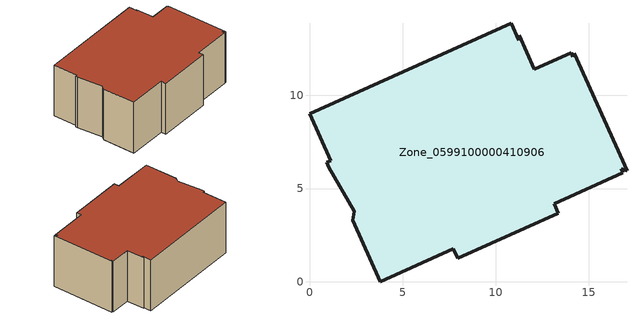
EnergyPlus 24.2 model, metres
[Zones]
Zone_0599100000410906
 floor ground (C_G): 7.96,1.26 7.73,1.76 3.8,0 2.32,3.3 2.41,3.77 1.04,6.15 0.93,6.41 1.13,6.5 0,9.02 10.83,13.87 11.22,12.96 11.26,13.22 12.07,11.41 14.05,12.3 14.14,12.08 14.21,12.26 17.05,5.95 16.73,6.07 16.83,5.84 13.13,4.18 13.36,3.68 z0
 wall outside (C_F): 7.73,1.76 7.96,1.26 13.36,3.68 13.13,4.18 16.83,5.84 16.73,6.07 17.05,5.95 14.21,12.26 14.14,12.08 14.05,12.3 12.07,11.41 11.26,13.22 11.22,12.96 10.83,13.87 0,9.02 1.13,6.5 0.93,6.41 1.04,6.15 2.41,3.77 2.32,3.3 3.8,0 7.73,1.76 z0:5.96
 roof outside (C_R): 12.07,11.41 11.26,13.22 11.22,12.96 10.83,13.87 0,9.02 1.13,6.5 0.93,6.41 1.04,6.15 2.41,3.77 2.32,3.3 3.8,0 7.73,1.76 7.96,1.26 13.36,3.68 13.13,4.18 16.83,5.84 16.73,6.07 17.05,5.95 14.21,12.26 14.14,12.08 14.05,12.3 z5.96
[BUILDING]
Pand.0599100000410906: North Axis=0; Terrain=City; Loads Convergence Tolerance Value=0.04; Temperature Convergence Tolerance Value=0.4; Solar Distribution=FullExterior; Maximum Number of Warmup Days=25; Minimum Number of Warmup Days=1
[Site:Location]
Rotterdam.The.Hague.AP_ZH_NLD Design_Conditions: Latitude=51.96; Longitude=4.45; Time Zone=1; Elevation=-4.5
[SITE:GROUNDTEMPERATURE:BUILDINGSURFACE]
18, 18, 18, 18, 18, 18, 18, 18, 18, 18, 18, 18
[MATERIAL] Thermal Absorptance=0.9; Solar Absorptance=0.7; Visible Absorptance=0.7
Name | Roughness | Thickness | Conductivity | Density | Specific Heat
G.D.1992-2005 | MediumSmooth | 0.15 | 0.06 | 540 | 1210
F.D.1992-2005 | Rough | 0.3 | 0.12 | 1920 | 840
R.D.1992-2005 | MediumRough | 0.2 | 0.08 | 1500 | 1000
[CONSTRUCTION]
C_G: G.D.1992-2005
C_F: F.D.1992-2005
C_R: R.D.1992-2005
[ZONE]
Zone_0599100000410906: Type=1; Multiplier=1; Ceiling Height=Autocalculate; Volume=Autocalculate; Floor Area=autocalculate; Part of Total Floor Area=Yes
[ZONEINFILTRATION:DESIGNFLOWRATE]
Infil_Zone_0599100000410906: Zone or ZoneList or Space or SpaceList=Zone_0599100000410906; Schedule=AlwaysOn; Design Flow Rate Calculation Method=Flow/Area; Flow Rate per Floor Area=0.0021; Constant Term Coefficient=1; Temperature Term Coefficient=0; Velocity Term Coefficient=0; Velocity Squared Term Coefficient=0
[HVACTEMPLATE:ZONE:IDEALLOADSAIRSYSTEM]
Zone_0599100000410906: Maximum Heating Supply Air Temperature=50; Minimum Cooling Supply Air Temperature=13; Maximum Heating Supply Air Humidity Ratio=0.0156; Minimum Cooling Supply Air Humidity Ratio=0.0077; Heating Limit=NoLimit; Cooling Limit=NoLimit; Dehumidification Control Type=ConstantSensibleHeatRatio; Cooling Sensible Heat Ratio=0.7; Dehumidification Setpoint=60; Humidification Control Type=None; Humidification Setpoint=30; Outdoor Air Method=None; Outdoor Air Flow Rate per Person=0.00944; Outdoor Air Flow Rate per Zone Floor Area=0; Outdoor Air Flow Rate per Zone=0; Demand Controlled Ventilation Type=None; Outdoor Air Economizer Type=NoEconomizer; Heat Recovery Type=None; Sensible Heat Recovery Effectiveness=0.7; Latent Heat Recovery Effectiveness=0.65
[ZONECONTROL:THERMOSTAT]
ThermostatControl_Zone_0599100000410906: Zone or ZoneList=Zone_0599100000410906; Control Type Schedule=DualSetpointControlType; Control 1=Thermostat_Zone_0599100000410906; Temperature Difference Between Cutout And Setpoint=0
[THERMOSTATSETPOINT:DUALSETPOINT]
Thermostat_Zone_0599100000410906: Heating Setpoint Temperature Schedule=HeatingSetpoint_Zone_0599100000410906; Cooling Setpoint Temperature Schedule=CoolingSetpoint_Zone_0599100000410906
[SCHEDULE:COMPACT]
HeatingSetpoint_Zone_0599100000410906: Through: 12/31, For: AllDays, Until: 24:00, 21
CoolingSetpoint_Zone_0599100000410906: Through: 12/31, For: AllDays, Until: 24:00, 24
DualSetpointControlType: Through: 12/31, For: AllDays, Until: 24:00, 4
AlwaysOn: Through: 12/31, For: AllDays, Until: 24:00, 1
